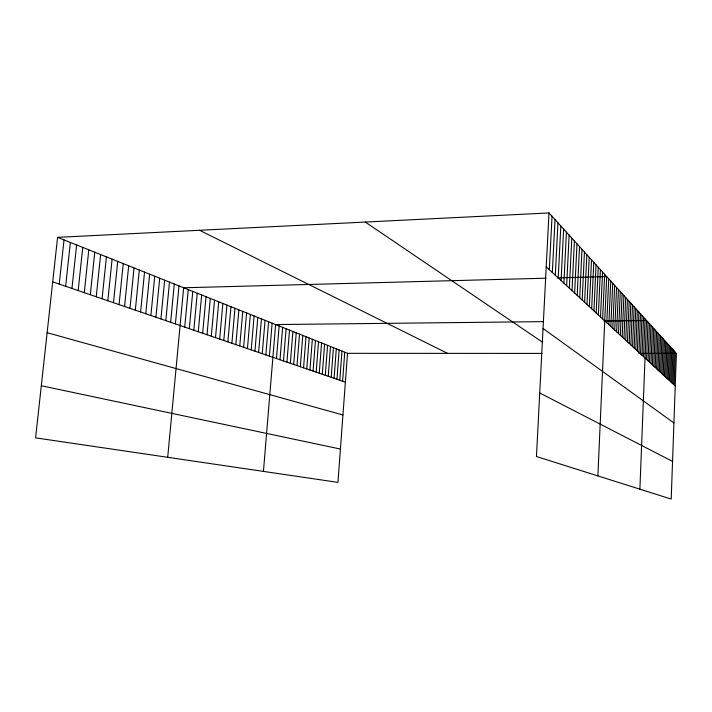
<?xml version="1.0" encoding="UTF-8"?>
<svg xmlns="http://www.w3.org/2000/svg" width="712" height="712" viewBox="0 0 712 712"><rect width="100%" height="100%" fill="white"/><g stroke="black" fill="none" stroke-linecap="round" stroke-linejoin="round"><path stroke-width="1.07" d="M669.405 380.564L670.624 347.091M670.606 381.668L671.808 348.399M671.781 382.753L672.973 349.681M672.947 383.83L674.131 350.954M674.104 384.898L675.27 352.218M548.997 212.941L676.4 353.455L671.202 499.059L536.456 456.517L548.997 212.941L57.583 237.336L35.6 437.853L337.942 482.371L347.518 353.33L57.583 237.336M656.589 368.718L657.933 333.1M657.941 369.973L659.276 334.578M659.285 371.21L660.602 336.037M660.602 372.429L661.92 337.488M661.911 373.64L663.21 338.912M663.201 374.832L664.483 340.318M664.474 376.007L665.747 341.707M665.729 377.164L666.984 343.077M666.975 378.312L668.212 344.43M668.194 379.443L669.431 345.765M642.037 355.288L643.55 317.232M643.55 356.685L645.045 318.878M639.883 489.171L646.514 320.498L603.829 320.97M646.549 359.453L648.009 322.153M648.045 360.833L649.486 323.782M649.513 362.194L650.946 325.384M650.973 363.529L652.379 326.968M652.406 364.856L653.794 328.535M653.812 366.164L655.2 330.074M655.209 367.445L656.58 331.596M629.177 343.407L630.832 303.205M630.868 344.964L632.505 305.048M632.532 346.504L634.152 306.863M634.169 348.017L635.772 308.652M635.789 349.512L637.374 310.414M637.382 350.989L638.949 312.159M638.958 352.44L640.506 313.867M640.506 353.873L642.037 315.558M614.723 330.057L616.556 287.452M616.628 331.819L618.434 289.526M618.497 333.545L620.286 291.573M620.348 335.254L622.11 293.584M622.163 336.936L623.908 295.569M623.952 338.592L625.679 297.518M625.723 340.22L627.423 299.44M627.459 341.822L629.141 301.336M602.655 318.914L604.639 274.316M597.884 475.91L606.704 276.594L557.265 277.903M606.802 322.75L608.733 278.837M608.831 324.619L610.736 281.044M610.825 326.461L612.703 283.216M612.792 328.276L614.643 285.352M587.008 304.469L589.198 257.281M589.358 306.641L591.512 259.844M591.663 308.768L593.79 262.354M593.933 310.868L596.033 264.828M596.167 312.933L598.24 267.258M598.365 314.953L600.412 269.643M600.528 316.956L602.539 272.002M574.629 293.033L576.987 243.815M577.192 295.4L579.515 246.61M579.71 297.732L581.998 249.342M582.185 300.01L584.445 252.039M584.614 302.262L586.839 254.682M561.092 280.537L563.646 229.104M563.904 283.127L566.414 232.157M566.654 285.672L569.128 235.147M569.36 288.173L571.798 238.093M572.021 290.63L574.415 240.985M549.308 269.652L552.04 216.297M552.343 272.456L555.022 219.59M555.316 275.197L557.95 222.82M558.226 277.894L560.825 225.989M339.793 380.252L341.974 351.114M342.597 381.214L344.759 352.226M328.241 376.292L330.51 346.53M331.178 377.298L333.421 347.696M334.079 378.295L336.304 348.844M336.954 379.282L339.152 349.984M313.075 371.094L315.46 340.505M316.173 372.154L318.54 341.733M319.243 373.213L321.584 342.953M322.278 374.245L324.592 344.163M325.277 375.277L327.565 345.347M300.304 366.716L302.787 335.441M303.552 367.828L306.009 336.723M306.756 368.932L309.195 338.004M309.934 370.017L312.346 339.259M286.927 362.132L289.526 330.128M290.327 363.298L292.899 331.481M293.691 364.455L296.237 332.815M297.02 365.594L299.53 334.133M263.44 471.397L275.615 324.565L543.042 321.637M276.47 358.545L279.148 325.98M279.994 359.756L282.646 327.378M283.483 360.948L286.108 328.766M258.607 352.431L261.446 318.896M262.247 353.677L265.051 320.338M265.843 354.905L268.611 321.762M269.385 356.125L272.135 323.168M243.62 347.287L246.583 312.951M247.438 348.595L250.375 314.464M251.211 349.886L254.104 315.959M254.932 351.167L257.797 317.436M231.881 343.264L234.951 308.296M235.841 344.626L238.876 309.862M239.757 345.961L242.756 311.42M215.514 337.657L218.735 301.808M219.679 339.081L222.865 303.463M223.799 340.496L226.941 305.092M227.867 341.885L230.973 306.703M202.671 333.252L206.008 296.717M207.005 334.738L210.307 298.435M211.286 336.206L214.543 300.135M189.312 328.677L192.774 291.422M193.824 330.217L197.242 293.21M198.274 331.748L201.656 294.973M175.401 323.907L178.997 285.913M167.703 457.309L183.651 287.773L545.944 278.196M184.737 327.102L188.244 289.606M160.903 318.932L164.641 280.163M165.798 320.614L169.492 282.103M170.631 322.269L174.28 284.017M145.773 313.752L149.662 274.173M150.891 315.505L154.726 276.203M155.928 317.232L159.719 278.196M135.325 310.165L139.321 270.035M140.593 311.972L144.536 272.118M119.073 304.594L123.238 263.6M124.573 306.48L128.676 265.781M129.993 308.341L134.034 267.926M107.824 300.74L112.104 259.15M113.493 302.68L117.711 261.393M90.299 294.732L94.767 252.208M96.236 296.77L100.632 254.558M102.074 298.773L106.417 256.872M78.16 290.576L82.761 247.411M84.283 292.668L88.813 249.832M65.638 286.277L70.372 242.454M71.948 288.449L76.611 244.946M59.221 284.079L64.027 239.908M347.518 353.33L541.974 353.41M638.887 353.446L676.4 353.455M41.314 385.744L340.416 449.05M47.126 332.7L342.944 414.98M52.697 281.845L345.382 382.166M199.574 230.287L447.59 353.375M539.732 392.98L672.546 461.403M365.292 222.064L542.446 342.152M543.051 328.481L673.917 422.946M546.22 266.804L675.243 385.948"/></g></svg>
